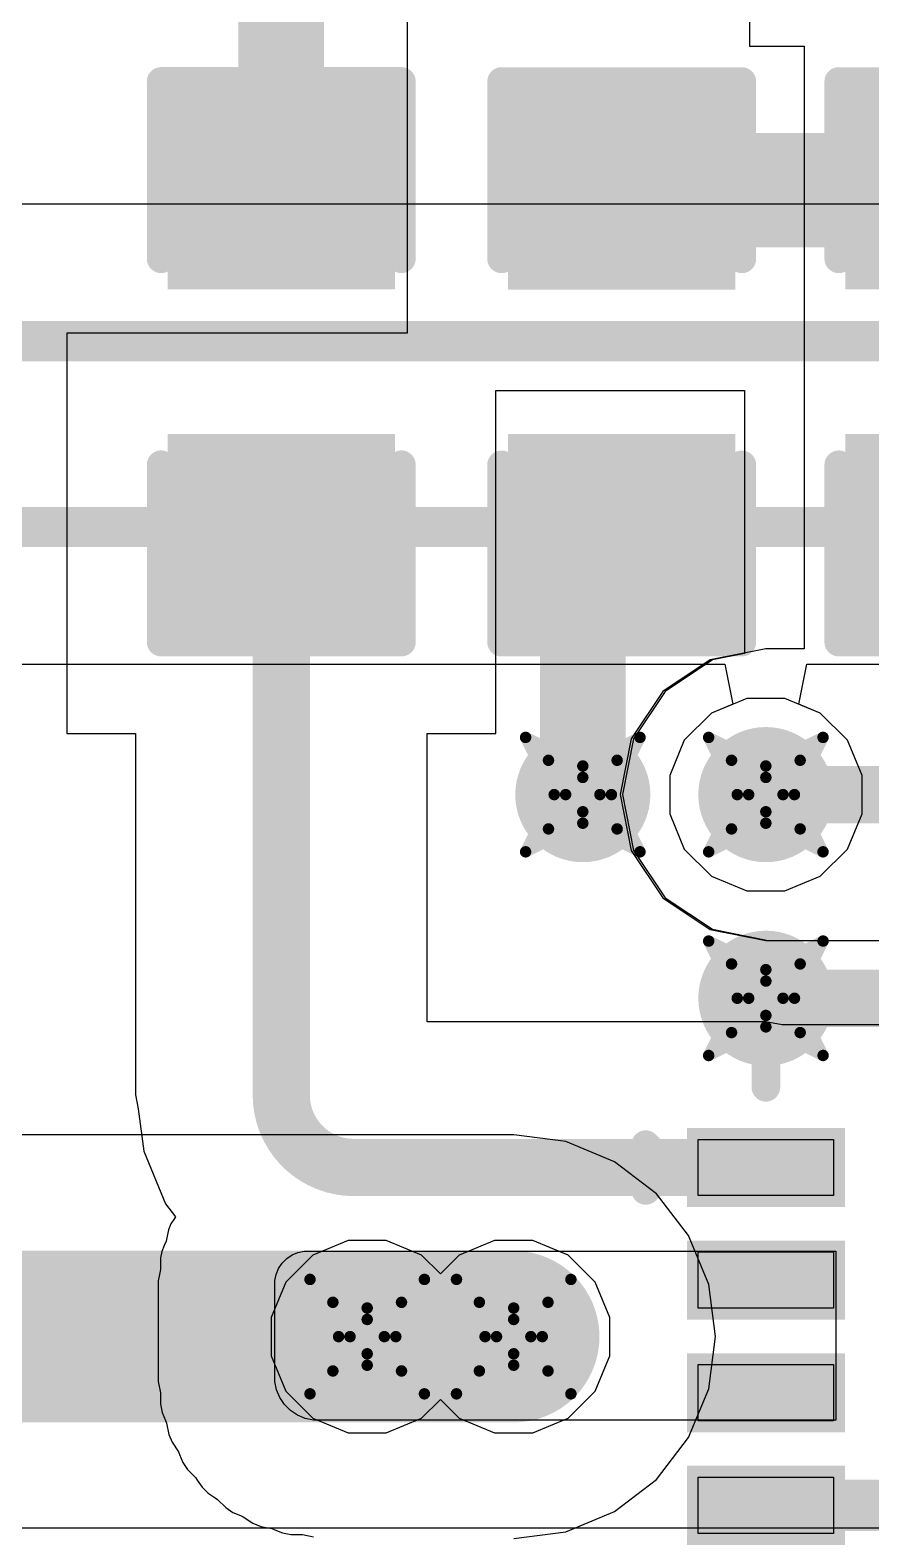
# Model space of a CAD drawing. Header units: inches. Extents: x -2 to 5376, y -4 to 5426.
# Drawn here: x 77.88 to 81.62, y 83.11 to 89.8 of the extents above; entities that cross this region are included whole.
import ezdxf

# ---------------------------------------------------------------- set-up
doc = ezdxf.new("R2010")
doc.units = ezdxf.units.IN
for name, color, linetype in [('Bottom Layer', 5, 'Continuous'), ('Drill Drawing', 1, 'Continuous'), ('Layer 1', 16, 'Continuous'), ('Layer 2', 76, 'Continuous'), ('Top Layer', 1, 'Continuous'), ('Top Overlay', 2, 'Continuous'), ('Top Paste', 8, 'Continuous'), ('Top Solder', 216, 'Continuous'), ('Via Holes', 16, 'Continuous')]:
    doc.layers.add(name, color=color, linetype=linetype)

# ---------------------------------------------------------------- blocks, each defined once
blk = doc.blocks.new('VQFN_16_3_3__26')
at = {"layer": 'Top Layer'}
for points in [[(-0.8729, 1.8), (-0.6229, 1.8), (-0.6229, 1.2), (-0.8729, 1.2)], [(-0.373, 1.8), (-0.123, 1.8), (-0.123, 1.2), (-0.373, 1.2)], [(0.1271, 1.8), (0.3771, 1.8), (0.3771, 1.2), (0.1271, 1.2)], [(0.627, 1.8), (0.877, 1.8), (0.877, 1.2), (0.627, 1.2)], [(-1.8, 0.6234), (-1.8, 0.8734), (-1.2, 0.8734), (-1.2, 0.6234)], [(1.8, 0.8734), (1.8, 0.6234), (1.2, 0.6234), (1.2, 0.8734)], [(-0.7501, 0.7499), (0.7499, 0.7499), (0.7499, -0.7501), (-0.7501, -0.7501)], [(-1.8, 0.1235), (-1.8, 0.3735), (-1.2, 0.3735), (-1.2, 0.1235)], [(1.8, 0.3751), (1.8, 0.1251), (1.2, 0.1251), (1.2, 0.3751)], [(-1.8, -0.3766), (-1.8, -0.1266), (-1.2, -0.1266), (-1.2, -0.3766)], [(1.8, -0.1251), (1.8, -0.3751), (1.2, -0.3751), (1.2, -0.1251)], [(-1.8, -0.8765), (-1.8, -0.6265), (-1.2, -0.6265), (-1.2, -0.8765)], [(1.8, -0.6249), (1.8, -0.8749), (1.2, -0.8749), (1.2, -0.6249)], [(-0.6229, -1.8), (-0.8729, -1.8), (-0.8729, -1.2), (-0.6229, -1.2)], [(-0.123, -1.8), (-0.373, -1.8), (-0.373, -1.2), (-0.123, -1.2)], [(0.3771, -1.8), (0.1271, -1.8), (0.1271, -1.2), (0.3771, -1.2)], [(0.877, -1.8), (0.627, -1.8), (0.627, -1.2), (0.877, -1.2)]]:
    blk.add_hatch(color=1, dxfattribs=at).paths.add_polyline_path(points)
at = {"layer": 'Top Solder'}
for points in [[(-0.9237, 1.8508), (-0.5721, 1.8508), (-0.5721, 1.1492), (-0.9237, 1.1492)], [(-0.4238, 1.8508), (-0.0722, 1.8508), (-0.0722, 1.1492), (-0.4238, 1.1492)], [(0.0763, 1.8508), (0.4279, 1.8508), (0.4279, 1.1492), (0.0763, 1.1492)], [(0.5762, 1.8508), (0.9278, 1.8508), (0.9278, 1.1492), (0.5762, 1.1492)], [(-1.8508, 0.5726), (-1.8508, 0.9242), (-1.1492, 0.9242), (-1.1492, 0.5726)], [(1.8508, 0.9242), (1.8508, 0.5726), (1.1492, 0.5726), (1.1492, 0.9242)], [(-0.8009, 0.8007), (0.8007, 0.8007), (0.8007, -0.8009), (-0.8009, -0.8009)], [(-1.8508, 0.0727), (-1.8508, 0.4243), (-1.1492, 0.4243), (-1.1492, 0.0727)], [(1.8508, 0.4259), (1.8508, 0.0743), (1.1492, 0.0743), (1.1492, 0.4259)], [(-1.8508, -0.4274), (-1.8508, -0.0758), (-1.1492, -0.0758), (-1.1492, -0.4274)], [(1.8508, -0.0743), (1.8508, -0.4259), (1.1492, -0.4259), (1.1492, -0.0743)], [(-1.8508, -0.9273), (-1.8508, -0.5757), (-1.1492, -0.5757), (-1.1492, -0.9273)], [(1.8508, -0.5741), (1.8508, -0.9257), (1.1492, -0.9257), (1.1492, -0.5741)], [(-0.5721, -1.8508), (-0.9237, -1.8508), (-0.9237, -1.1492), (-0.5721, -1.1492)], [(-0.0722, -1.8508), (-0.4238, -1.8508), (-0.4238, -1.1492), (-0.0722, -1.1492)], [(0.4279, -1.8508), (0.0763, -1.8508), (0.0763, -1.1492), (0.4279, -1.1492)], [(0.9278, -1.8508), (0.5762, -1.8508), (0.5762, -1.1492), (0.9278, -1.1492)]]:
    blk.add_hatch(color=216, dxfattribs=at).paths.add_polyline_path(points)
at = {"layer": 'Top Overlay', "const_width": 0.127}
for points in [[(-1.4999, 1.4999), (-1.1041, 1.4999)], [(-1.4999, 1.1046), (-1.4999, 1.4999)], [(1.1082, 1.4999), (1.5001, 1.4999)], [(1.5001, 1.1046), (1.5001, 1.4999)], [(-2.0334, 0.6468), (-2.0334, 0.85)], [(-2.0334, 0.85), (-1.9318, 0.7484)], [(-2.0334, 0.6468), (-1.9318, 0.7484)], [(-1.4999, -1.5001), (-1.4999, -1.1076)], [(1.5001, -1.5001), (1.5001, -1.1061)], [(-1.4999, -1.5001), (-1.1041, -1.5001)], [(1.1082, -1.5001), (1.5001, -1.5001)]]:
    blk.add_lwpolyline(points, dxfattribs=at)
at = {"layer": 'Top Overlay', "const_width": 0.0635}
for points in [[(-1.5316, 1.4999, 1), (-1.4681, 1.4999, 1)], [(-1.5316, 1.4999, 1), (-1.4681, 1.4999, 1)], [(-1.1358, 1.4999, 1), (-1.0723, 1.4999, 1)], [(1.0765, 1.4999, 1), (1.14, 1.4999, 1)], [(1.4684, 1.4999, 1), (1.5319, 1.4999, 1)], [(1.4684, 1.4999, 1), (1.5319, 1.4999, 1)], [(-1.5316, 1.1046, 1), (-1.4681, 1.1046, 1)], [(1.4684, 1.1046, 1), (1.5319, 1.1046, 1)], [(-2.0651, 0.85, 1), (-2.0016, 0.85, 1)], [(-2.0651, 0.85, 1), (-2.0016, 0.85, 1)], [(-1.9635, 0.7484, 1), (-1.9, 0.7484, 1)], [(-1.9635, 0.7484, 1), (-1.9, 0.7484, 1)], [(-2.0651, 0.6468, 1), (-2.0016, 0.6468, 1)], [(-2.0651, 0.6468, 1), (-2.0016, 0.6468, 1)], [(-1.5316, -1.1076, 1), (-1.4681, -1.1076, 1)], [(1.4684, -1.1061, 1), (1.5319, -1.1061, 1)], [(-1.5316, -1.5001, 1), (-1.4681, -1.5001, 1)], [(-1.5316, -1.5001, 1), (-1.4681, -1.5001, 1)], [(-1.1358, -1.5001, 1), (-1.0723, -1.5001, 1)], [(1.0765, -1.5001, 1), (1.14, -1.5001, 1)], [(1.4684, -1.5001, 1), (1.5319, -1.5001, 1)], [(1.4684, -1.5001, 1), (1.5319, -1.5001, 1)]]:
    blk.add_lwpolyline(points, format="xyb", close=True, dxfattribs=at)
at = {"layer": 'Top Paste'}
for p, q in [((-0.8729, 1.8), (-0.8729, 1.8)), ((-0.8729, 1.8), (-0.6229, 1.8)), ((-0.8729, 1.2), (-0.8729, 1.8)), ((-0.6229, 1.8), (-0.6229, 1.2)), ((-0.3729, 1.8), (-0.3729, 1.8)), ((-0.3729, 1.8), (-0.1229, 1.8)), ((-0.3729, 1.2), (-0.3729, 1.8)), ((-0.1229, 1.8), (-0.1229, 1.2)), ((0.1271, 1.8), (0.1271, 1.8)), ((0.1271, 1.8), (0.3771, 1.8)), ((0.1271, 1.2), (0.1271, 1.8)), ((0.3771, 1.8), (0.3771, 1.2)), ((0.6271, 1.8), (0.6271, 1.8)), ((0.6271, 1.8), (0.8771, 1.8)), ((0.6271, 1.2), (0.6271, 1.8)), ((0.8771, 1.8), (0.8771, 1.2)), ((-0.6229, 1.2), (-0.8729, 1.2)), ((-0.1229, 1.2), (-0.3729, 1.2)), ((0.3771, 1.2), (0.1271, 1.2)), ((0.8771, 1.2), (0.6271, 1.2)), ((-1.7999, 0.6235), (-1.7999, 0.8735)), ((-1.7999, 0.8735), (-1.1999, 0.8735)), ((-1.1999, 0.8735), (-1.1999, 0.6235)), ((1.2, 0.6235), (1.2, 0.8735)), ((1.2, 0.8735), (1.8, 0.8735)), ((1.8, 0.8735), (1.8, 0.8735)), ((1.8, 0.8735), (1.8, 0.6235)), ((-1.7999, 0.6235), (-1.7999, 0.6235)), ((-1.1999, 0.6235), (-1.7999, 0.6235)), ((1.8, 0.6235), (1.2, 0.6235)), ((-0.6, 0.6), (-0.6, 0.6)), ((-0.6, 0.6), (0.6, 0.6)), ((-0.6, -0.6), (-0.6, 0.6)), ((0.6, 0.6), (0.6, -0.6)), ((-1.8, 0.1235), (-1.8, 0.3735)), ((-1.8, 0.3735), (-1.2, 0.3735)), ((-1.2, 0.3735), (-1.2, 0.1235)), ((1.2, 0.125), (1.2, 0.375)), ((1.2, 0.375), (1.8, 0.375)), ((1.8, 0.375), (1.8, 0.375)), ((1.8, 0.375), (1.8, 0.125)), ((-1.8, 0.1235), (-1.8, 0.1235)), ((-1.2, 0.1235), (-1.8, 0.1235)), ((1.8, 0.125), (1.2, 0.125)), ((-1.7999, -0.3765), (-1.7999, -0.1265)), ((-1.7999, -0.1265), (-1.1999, -0.1265)), ((-1.1999, -0.1265), (-1.1999, -0.3765)), ((1.2, -0.375), (1.2, -0.125)), ((1.2, -0.125), (1.8, -0.125)), ((1.8, -0.125), (1.8, -0.125)), ((1.8, -0.125), (1.8, -0.375)), ((-1.7999, -0.3765), (-1.7999, -0.3765)), ((-1.1999, -0.3765), (-1.7999, -0.3765)), ((1.8, -0.375), (1.2, -0.375)), ((0.6, -0.6), (-0.6, -0.6)), ((-1.7999, -0.8765), (-1.7999, -0.6265)), ((-1.7999, -0.6265), (-1.1999, -0.6265)), ((-1.1999, -0.6265), (-1.1999, -0.8765)), ((1.2, -0.875), (1.2, -0.625)), ((1.2, -0.625), (1.8, -0.625)), ((1.8, -0.625), (1.8, -0.625)), ((1.8, -0.625), (1.8, -0.875)), ((-1.7999, -0.8765), (-1.7999, -0.8765)), ((-1.1999, -0.8765), (-1.7999, -0.8765)), ((1.8, -0.875), (1.2, -0.875)), ((-0.8729, -1.8), (-0.8729, -1.2)), ((-0.8729, -1.2), (-0.6229, -1.2)), ((-0.6229, -1.2), (-0.6229, -1.8)), ((-0.3729, -1.8), (-0.3729, -1.2)), ((-0.3729, -1.2), (-0.1229, -1.2)), ((-0.1229, -1.2), (-0.1229, -1.8)), ((0.1271, -1.8), (0.1271, -1.2)), ((0.1271, -1.2), (0.3771, -1.2)), ((0.3771, -1.2), (0.3771, -1.8)), ((0.6271, -1.8), (0.6271, -1.2)), ((0.6271, -1.2), (0.8771, -1.2)), ((0.8771, -1.2), (0.8771, -1.8)), ((-0.6229, -1.8), (-0.8729, -1.8)), ((-0.6229, -1.8), (-0.6229, -1.8)), ((-0.1229, -1.8), (-0.3729, -1.8)), ((-0.1229, -1.8), (-0.1229, -1.8)), ((0.3771, -1.8), (0.1271, -1.8)), ((0.3771, -1.8), (0.3771, -1.8)), ((0.8771, -1.8), (0.6271, -1.8)), ((0.8771, -1.8), (0.8771, -1.8))]:
    blk.add_line(p, q, dxfattribs=at)
blk = doc.blocks.new('C___0603_117')
at = {"layer": 'Top Layer'}
for points in [[(-0.381, 0.4445), (-0.381, -0.4445), (-1.143, -0.4445), (-1.143, 0.4445)], [(1.143, 0.4445), (1.143, -0.4445), (0.381, -0.4445), (0.381, 0.4445)]]:
    blk.add_hatch(color=1, dxfattribs=at).paths.add_polyline_path(points)
at = {"layer": 'Top Paste'}
for points in [[(-0.381, 0.4445), (-0.381, -0.4445), (-1.143, -0.4445), (-1.143, 0.4445)], [(1.143, 0.4445), (1.143, -0.4445), (0.381, -0.4445), (0.381, 0.4445)]]:
    blk.add_hatch(color=8, dxfattribs=at).paths.add_polyline_path(points)
at = {"layer": 'Top Solder'}
for points in [[(-0.321, 0.5045), (-0.321, -0.5045), (-1.203, -0.5045), (-1.203, 0.5045)], [(1.203, 0.5045), (1.203, -0.5045), (0.321, -0.5045), (0.321, 0.5045)]]:
    blk.add_hatch(color=216, dxfattribs=at).paths.add_polyline_path(points)
at = {"layer": 'Top Overlay', "const_width": 0.127}
for points in [[(-0.4572, 0.5334), (-1.2446, 0.5334)], [(-1.2446, -0.5334), (-1.2446, 0.5334)], [(1.2446, 0.5334), (0.4572, 0.5334)], [(1.2446, -0.5334), (1.2446, 0.5334)], [(-0.4572, -0.5334), (-1.2446, -0.5334)], [(1.2446, -0.5334), (0.4572, -0.5334)]]:
    blk.add_lwpolyline(points, dxfattribs=at)
at = {"layer": 'Top Overlay', "const_width": 0.0635}
for points in [[(-1.2764, 0.5334, 1), (-1.2128, 0.5334, 1)], [(-1.2764, 0.5334, 1), (-1.2128, 0.5334, 1)], [(-0.4889, 0.5334, 1), (-0.4254, 0.5334, 1)], [(0.4254, 0.5334, 1), (0.4889, 0.5334, 1)], [(1.2128, 0.5334, 1), (1.2764, 0.5334, 1)], [(1.2128, 0.5334, 1), (1.2764, 0.5334, 1)], [(-1.2764, -0.5334, 1), (-1.2128, -0.5334, 1)], [(-1.2764, -0.5334, 1), (-1.2128, -0.5334, 1)], [(-0.4889, -0.5334, 1), (-0.4254, -0.5334, 1)], [(0.4254, -0.5334, 1), (0.4889, -0.5334, 1)], [(1.2128, -0.5334, 1), (1.2764, -0.5334, 1)], [(1.2128, -0.5334, 1), (1.2764, -0.5334, 1)]]:
    blk.add_lwpolyline(points, format="xyb", close=True, dxfattribs=at)
blk = doc.blocks.new('C___0603_118')
at = {"layer": 'Top Layer'}
for points in [[(-0.381, 0.4445), (-0.381, -0.4445), (-1.143, -0.4445), (-1.143, 0.4445)], [(1.143, 0.4445), (1.143, -0.4445), (0.381, -0.4445), (0.381, 0.4445)]]:
    blk.add_hatch(color=1, dxfattribs=at).paths.add_polyline_path(points)
at = {"layer": 'Top Paste'}
for points in [[(-0.381, 0.4445), (-0.381, -0.4445), (-1.143, -0.4445), (-1.143, 0.4445)], [(1.143, 0.4445), (1.143, -0.4445), (0.381, -0.4445), (0.381, 0.4445)]]:
    blk.add_hatch(color=8, dxfattribs=at).paths.add_polyline_path(points)
at = {"layer": 'Top Solder'}
for points in [[(-0.321, 0.5045), (-0.321, -0.5045), (-1.203, -0.5045), (-1.203, 0.5045)], [(1.203, 0.5045), (1.203, -0.5045), (0.321, -0.5045), (0.321, 0.5045)]]:
    blk.add_hatch(color=216, dxfattribs=at).paths.add_polyline_path(points)
at = {"layer": 'Top Overlay', "const_width": 0.127}
for points in [[(-1.2446, -0.5334), (-1.2446, 0.5334)], [(-0.4572, 0.5334), (-1.2446, 0.5334)], [(1.2446, 0.5334), (0.4572, 0.5334)], [(1.2446, -0.5334), (1.2446, 0.5334)], [(-0.4572, -0.5334), (-1.2446, -0.5334)], [(1.2446, -0.5334), (0.4572, -0.5334)]]:
    blk.add_lwpolyline(points, dxfattribs=at)
at = {"layer": 'Top Overlay', "const_width": 0.0635}
for points in [[(-1.2764, 0.5334, 1), (-1.2128, 0.5334, 1)], [(-1.2764, 0.5334, 1), (-1.2128, 0.5334, 1)], [(-0.4889, 0.5334, 1), (-0.4254, 0.5334, 1)], [(0.4254, 0.5334, 1), (0.4889, 0.5334, 1)], [(1.2128, 0.5334, 1), (1.2764, 0.5334, 1)], [(1.2128, 0.5334, 1), (1.2764, 0.5334, 1)], [(-1.2764, -0.5334, 1), (-1.2128, -0.5334, 1)], [(-1.2764, -0.5334, 1), (-1.2128, -0.5334, 1)], [(-0.4889, -0.5334, 1), (-0.4254, -0.5334, 1)], [(0.4254, -0.5334, 1), (0.4889, -0.5334, 1)], [(1.2128, -0.5334, 1), (1.2764, -0.5334, 1)], [(1.2128, -0.5334, 1), (1.2764, -0.5334, 1)]]:
    blk.add_lwpolyline(points, format="xyb", close=True, dxfattribs=at)
blk = doc.blocks.new('C___0603_120')
at = {"layer": 'Top Layer'}
for points in [[(-0.381, 0.4445), (-0.381, -0.4445), (-1.143, -0.4445), (-1.143, 0.4445)], [(1.143, 0.4445), (1.143, -0.4445), (0.381, -0.4445), (0.381, 0.4445)]]:
    blk.add_hatch(color=1, dxfattribs=at).paths.add_polyline_path(points)
at = {"layer": 'Top Paste'}
for points in [[(-0.381, 0.4445), (-0.381, -0.4445), (-1.143, -0.4445), (-1.143, 0.4445)], [(1.143, 0.4445), (1.143, -0.4445), (0.381, -0.4445), (0.381, 0.4445)]]:
    blk.add_hatch(color=8, dxfattribs=at).paths.add_polyline_path(points)
at = {"layer": 'Top Solder'}
for points in [[(-0.321, 0.5045), (-0.321, -0.5045), (-1.203, -0.5045), (-1.203, 0.5045)], [(1.203, 0.5045), (1.203, -0.5045), (0.321, -0.5045), (0.321, 0.5045)]]:
    blk.add_hatch(color=216, dxfattribs=at).paths.add_polyline_path(points)
at = {"layer": 'Top Overlay', "const_width": 0.127}
for points in [[(-1.2446, 0.5334), (-1.2446, -0.5334)], [(-1.2446, 0.5334), (-0.4572, 0.5334)], [(0.4572, 0.5334), (1.2446, 0.5334)], [(1.2446, 0.5334), (1.2446, -0.5334)], [(-1.2446, -0.5334), (-0.4572, -0.5334)], [(1.2446, -0.5334), (0.4572, -0.5334)]]:
    blk.add_lwpolyline(points, dxfattribs=at)
at = {"layer": 'Top Overlay', "const_width": 0.0635}
for points in [[(-1.2764, 0.5334, 1), (-1.2128, 0.5334, 1)], [(-1.2764, 0.5334, 1), (-1.2128, 0.5334, 1)], [(-0.4889, 0.5334, 1), (-0.4254, 0.5334, 1)], [(0.4255, 0.5334, 1), (0.489, 0.5334, 1)], [(1.2129, 0.5334, 1), (1.2764, 0.5334, 1)], [(1.2129, 0.5334, 1), (1.2764, 0.5334, 1)], [(-1.2764, -0.5334, 1), (-1.2128, -0.5334, 1)], [(-1.2764, -0.5334, 1), (-1.2128, -0.5334, 1)], [(-0.4889, -0.5334, 1), (-0.4254, -0.5334, 1)], [(0.4254, -0.5334, 1), (0.4889, -0.5334, 1)], [(1.2129, -0.5334, 1), (1.2764, -0.5334, 1)], [(1.2129, -0.5334, 1), (1.2764, -0.5334, 1)]]:
    blk.add_lwpolyline(points, format="xyb", close=True, dxfattribs=at)

msp = doc.modelspace()

# ---------------------------------------------------------------- hatches: boundary and pattern name
at = {"layer": 'Bottom Layer'}
h = msp.add_hatch(color=5, dxfattribs=at)
edge = h.paths.add_edge_path()
edge.add_arc((80.3371, 86.4042), 0.3, 0, 360)
h = msp.add_hatch(color=5, dxfattribs=at)
edge = h.paths.add_edge_path()
edge.add_arc((81.1499, 86.4042), 0.3, 0, 360)
h = msp.add_hatch(color=5, dxfattribs=at)
edge = h.paths.add_edge_path()
edge.add_arc((81.15, 85.5), 0.3, 0, 360)
h = msp.add_hatch(color=5, dxfattribs=at)
edge = h.paths.add_edge_path()
edge.add_arc((79.3797, 83.9977), 0.3, 0, 360)
h = msp.add_hatch(color=5, dxfattribs=at)
edge = h.paths.add_edge_path()
edge.add_arc((80.0302, 83.9977), 0.3, 0, 360)
at = {"layer": 'Layer 1'}
h = msp.add_hatch(color=16, dxfattribs=at)
edge = h.paths.add_edge_path()
edge.add_arc((80.3371, 86.4042), 0.3, 0, 360)
h = msp.add_hatch(color=16, dxfattribs=at)
edge = h.paths.add_edge_path()
edge.add_arc((81.1499, 86.4042), 0.3, 0, 360)
h = msp.add_hatch(color=16, dxfattribs=at)
edge = h.paths.add_edge_path()
edge.add_arc((81.15, 85.5), 0.3, 0, 360)
h = msp.add_hatch(color=16, dxfattribs=at)
edge = h.paths.add_edge_path()
edge.add_arc((79.3797, 83.9977), 0.3, 0, 360)
h = msp.add_hatch(color=16, dxfattribs=at)
edge = h.paths.add_edge_path()
edge.add_arc((80.0302, 83.9977), 0.3, 0, 360)
at = {"layer": 'Layer 2'}
h = msp.add_hatch(color=76, dxfattribs=at)
edge = h.paths.add_edge_path()
edge.add_arc((80.3371, 86.4042), 0.3, 0, 360)
h = msp.add_hatch(color=76, dxfattribs=at)
edge = h.paths.add_edge_path()
edge.add_arc((81.1499, 86.4042), 0.3, 0, 360)
h = msp.add_hatch(color=76, dxfattribs=at)
edge = h.paths.add_edge_path()
edge.add_arc((81.15, 85.5), 0.3, 0, 360)
h = msp.add_hatch(color=76, dxfattribs=at)
edge = h.paths.add_edge_path()
edge.add_arc((79.3797, 83.9977), 0.3, 0, 360)
h = msp.add_hatch(color=76, dxfattribs=at)
edge = h.paths.add_edge_path()
edge.add_arc((80.0302, 83.9977), 0.3, 0, 360)
at = {"layer": 'Top Layer'}
h = msp.add_hatch(color=1, dxfattribs=at)
edge = h.paths.add_edge_path()
edge.add_arc((80.3371, 86.4042), 0.3, 0, 360)
h = msp.add_hatch(color=1, dxfattribs=at)
edge = h.paths.add_edge_path()
edge.add_arc((81.1499, 86.4042), 0.3, 0, 360)
h = msp.add_hatch(color=1, dxfattribs=at)
edge = h.paths.add_edge_path()
edge.add_arc((81.15, 85.5), 0.3, 0, 360)
h = msp.add_hatch(color=1, dxfattribs=at)
edge = h.paths.add_edge_path()
edge.add_arc((79.3797, 83.9977), 0.3, 0, 360)
h = msp.add_hatch(color=1, dxfattribs=at)
edge = h.paths.add_edge_path()
edge.add_arc((80.0302, 83.9977), 0.3, 0, 360)
at = {"layer": 'Via Holes'}
h = msp.add_hatch(color=7, dxfattribs=at)
edge = h.paths.add_edge_path()
edge.add_arc((80.3371, 86.4042), 0.15, 0, 360)
h = msp.add_hatch(color=7, dxfattribs=at)
edge = h.paths.add_edge_path()
edge.add_arc((81.1499, 86.4042), 0.15, 0, 360)
h = msp.add_hatch(color=7, dxfattribs=at)
edge = h.paths.add_edge_path()
edge.add_arc((81.15, 85.5), 0.15, 0, 360)
h = msp.add_hatch(color=7, dxfattribs=at)
edge = h.paths.add_edge_path()
edge.add_arc((79.3797, 83.9977), 0.15, 0, 360)
h = msp.add_hatch(color=7, dxfattribs=at)
edge = h.paths.add_edge_path()
edge.add_arc((80.0302, 83.9977), 0.15, 0, 360)

# ---------------------------------------------------------------- linework, layer by layer
at = {"layer": 'Bottom Layer'}
for p, q in [((81.0771, 90.7994), (81.0771, 89.7267)), ((81.0771, 89.7267), (81.3199, 89.7267)), ((81.3199, 89.7267), (81.3199, 87.0516)), ((81.1499, 87.0516), (80.9021, 87.0023)), ((81.3199, 87.0516), (81.1499, 87.0516)), ((80.9021, 87.0023), (80.6921, 86.862)), ((80.6921, 86.862), (80.5517, 86.6519)), ((80.5517, 86.6519), (80.5024, 86.4042)), ((80.5024, 86.4042), (80.5517, 86.1564)), ((80.5517, 86.1564), (80.6921, 85.9463)), ((80.6921, 85.9463), (80.9021, 85.806)), ((80.9021, 85.806), (81.1499, 85.7567)), ((81.1499, 85.7567), (81.6556, 85.7567)), ((79.2947, 84.4247), (79.1378, 84.3597)), ((79.4646, 84.4247), (79.2947, 84.4247)), ((79.6215, 84.3597), (79.4646, 84.4247)), ((79.9453, 84.4247), (79.7883, 84.3597)), ((80.1151, 84.4247), (79.9453, 84.4247)), ((80.2721, 84.3597), (80.1151, 84.4247)), ((79.1378, 84.3597), (79.0177, 84.2396)), ((79.7049, 84.2763), (79.6215, 84.3597)), ((79.7883, 84.3597), (79.7049, 84.2763)), ((80.3922, 84.2396), (80.2721, 84.3597)), ((79.0177, 84.2396), (78.9527, 84.0827)), ((80.4572, 84.0827), (80.3922, 84.2396)), ((78.9527, 84.0827), (78.9527, 83.9128)), ((80.4572, 83.9128), (80.4572, 84.0827)), ((78.9527, 83.9128), (79.0177, 83.7558)), ((80.3922, 83.7558), (80.4572, 83.9128)), ((79.0177, 83.7558), (79.1378, 83.6357)), ((80.2721, 83.6357), (80.3922, 83.7558)), ((79.6215, 83.6357), (79.7049, 83.7191)), ((79.7049, 83.7191), (79.7883, 83.6357)), ((79.1378, 83.6357), (79.2947, 83.5707)), ((79.4646, 83.5707), (79.6215, 83.6357)), ((79.7883, 83.6357), (79.9453, 83.5707)), ((80.1151, 83.5707), (80.2721, 83.6357)), ((79.2947, 83.5707), (79.4646, 83.5707)), ((79.9453, 83.5707), (80.1151, 83.5707)), ((84.15, 83.1475), (73.6144, 83.1475))]:
    msp.add_line(p, q, dxfattribs=at)
at = {"layer": 'Bottom Layer', "const_width": 0.254}
msp.add_lwpolyline([(81.9674, 86.7159, -0.414214), (81.6556, 86.4042)], format="xyb", dxfattribs=at)
msp.add_lwpolyline([(81.1499, 86.4042), (81.6556, 86.4042)], dxfattribs=at)
at = {"layer": 'Bottom Layer', "const_width": 0.127}
for points in [[(81.0864, 86.4042, 1), (81.2134, 86.4042, 1)], [(81.5921, 86.4042, 1), (81.7191, 86.4042, 1)], [(81.5921, 86.4042, 1), (81.7191, 86.4042, 1)]]:
    msp.add_lwpolyline(points, format="xyb", close=True, dxfattribs=at)
at = {"layer": 'Drill Drawing', "const_width": 0.0508}
for points in [[(80.0831, 86.6582), (80.3371, 86.5312)], [(80.0831, 86.6582), (80.2101, 86.4042)], [(80.3371, 86.5312), (80.5911, 86.6582)], [(80.4641, 86.4042), (80.5911, 86.6582)], [(80.8959, 86.6582), (81.1499, 86.5312)], [(80.8959, 86.6582), (81.0229, 86.4042)], [(81.1499, 86.5312), (81.4039, 86.6582)], [(81.2769, 86.4042), (81.4039, 86.6582)], [(80.1847, 86.5566), (80.3371, 86.4804)], [(80.1847, 86.5566), (80.2609, 86.4042)], [(80.3371, 86.4804), (80.4895, 86.5566)], [(80.4133, 86.4042), (80.4895, 86.5566)], [(80.9975, 86.5566), (81.1499, 86.4804)], [(80.9975, 86.5566), (81.0737, 86.4042)], [(81.1499, 86.4804), (81.3023, 86.5566)], [(81.2261, 86.4042), (81.3023, 86.5566)], [(80.0831, 86.1502), (80.2101, 86.4042)], [(80.1847, 86.2518), (80.2609, 86.4042)], [(80.4133, 86.4042), (80.4895, 86.2518)], [(80.4641, 86.4042), (80.5911, 86.1502)], [(80.8959, 86.1502), (81.0229, 86.4042)], [(80.9975, 86.2518), (81.0737, 86.4042)], [(81.2261, 86.4042), (81.3023, 86.2518)], [(81.2769, 86.4042), (81.4039, 86.1502)], [(80.0831, 86.1502), (80.3371, 86.2772)], [(80.1847, 86.2518), (80.3371, 86.328)], [(80.3371, 86.328), (80.4895, 86.2518)], [(80.3371, 86.2772), (80.5911, 86.1502)], [(80.8959, 86.1502), (81.1499, 86.2772)], [(80.9975, 86.2518), (81.1499, 86.328)], [(81.1499, 86.328), (81.3023, 86.2518)], [(81.1499, 86.2772), (81.4039, 86.1502)], [(80.896, 85.754), (81.15, 85.627)], [(80.896, 85.754), (81.023, 85.5)], [(81.15, 85.627), (81.404, 85.754)], [(81.277, 85.5), (81.404, 85.754)], [(80.9976, 85.6524), (81.15, 85.5762)], [(80.9976, 85.6524), (81.0738, 85.5)], [(81.15, 85.5762), (81.3024, 85.6524)], [(81.2262, 85.5), (81.3024, 85.6524)], [(80.896, 85.246), (81.023, 85.5)], [(80.9976, 85.3476), (81.0738, 85.5)], [(81.2262, 85.5), (81.3024, 85.3476)], [(81.277, 85.5), (81.404, 85.246)], [(80.9976, 85.3476), (81.15, 85.4238)], [(81.15, 85.4238), (81.3024, 85.3476)], [(80.896, 85.246), (81.15, 85.373)], [(81.15, 85.373), (81.404, 85.246)], [(79.1257, 84.2517), (79.3797, 84.1247)], [(79.1257, 84.2517), (79.2527, 83.9977)], [(79.3797, 84.1247), (79.6337, 84.2517)], [(79.5067, 83.9977), (79.6337, 84.2517)], [(79.7762, 84.2517), (80.0302, 84.1247)], [(79.7762, 84.2517), (79.9032, 83.9977)], [(80.0302, 84.1247), (80.2842, 84.2517)], [(80.1572, 83.9977), (80.2842, 84.2517)], [(79.2273, 84.1501), (79.3797, 84.0739)], [(79.2273, 84.1501), (79.3035, 83.9977)], [(79.3797, 84.0739), (79.5321, 84.1501)], [(79.4559, 83.9977), (79.5321, 84.1501)], [(79.8778, 84.1501), (80.0302, 84.0739)], [(79.8778, 84.1501), (79.954, 83.9977)], [(80.0302, 84.0739), (80.1826, 84.1501)], [(80.1064, 83.9977), (80.1826, 84.1501)], [(79.1257, 83.7437), (79.2527, 83.9977)], [(79.2273, 83.8453), (79.3035, 83.9977)], [(79.4559, 83.9977), (79.5321, 83.8453)], [(79.5067, 83.9977), (79.6337, 83.7437)], [(79.7762, 83.7437), (79.9032, 83.9977)], [(79.8778, 83.8453), (79.954, 83.9977)], [(80.1064, 83.9977), (80.1826, 83.8453)], [(80.1572, 83.9977), (80.2842, 83.7437)], [(79.1257, 83.7437), (79.3797, 83.8707)], [(79.2273, 83.8453), (79.3797, 83.9215)], [(79.3797, 83.9215), (79.5321, 83.8453)], [(79.3797, 83.8707), (79.6337, 83.7437)], [(79.7762, 83.7437), (80.0302, 83.8707)], [(79.8778, 83.8453), (80.0302, 83.9215)], [(80.0302, 83.9215), (80.1826, 83.8453)], [(80.0302, 83.8707), (80.2842, 83.7437)]]:
    msp.add_lwpolyline(points, dxfattribs=at)
at = {"layer": 'Drill Drawing', "const_width": 0.0254}
for points in [[(80.0704, 86.6582, 1), (80.0958, 86.6582, 1)], [(80.0704, 86.6582, 1), (80.0958, 86.6582, 1)], [(80.5784, 86.6582, 1), (80.6038, 86.6582, 1)], [(80.5784, 86.6582, 1), (80.6038, 86.6582, 1)], [(80.8832, 86.6582, 1), (80.9086, 86.6582, 1)], [(80.8832, 86.6582, 1), (80.9086, 86.6582, 1)], [(81.3912, 86.6582, 1), (81.4166, 86.6582, 1)], [(81.3912, 86.6582, 1), (81.4166, 86.6582, 1)], [(80.172, 86.5566, 1), (80.1974, 86.5566, 1)], [(80.172, 86.5566, 1), (80.1974, 86.5566, 1)], [(80.4768, 86.5566, 1), (80.5022, 86.5566, 1)], [(80.4768, 86.5566, 1), (80.5022, 86.5566, 1)], [(80.9848, 86.5566, 1), (81.0102, 86.5566, 1)], [(80.9848, 86.5566, 1), (81.0102, 86.5566, 1)], [(81.2896, 86.5566, 1), (81.315, 86.5566, 1)], [(81.2896, 86.5566, 1), (81.315, 86.5566, 1)], [(80.3244, 86.5312, 1), (80.3498, 86.5312, 1)], [(80.3244, 86.5312, 1), (80.3498, 86.5312, 1)], [(80.3244, 86.4804, 1), (80.3498, 86.4804, 1)], [(80.3244, 86.4804, 1), (80.3498, 86.4804, 1)], [(81.1372, 86.5312, 1), (81.1626, 86.5312, 1)], [(81.1372, 86.5312, 1), (81.1626, 86.5312, 1)], [(81.1372, 86.4804, 1), (81.1626, 86.4804, 1)], [(81.1372, 86.4804, 1), (81.1626, 86.4804, 1)], [(80.1974, 86.4042, 1), (80.2228, 86.4042, 1)], [(80.1974, 86.4042, 1), (80.2228, 86.4042, 1)], [(80.2482, 86.4042, 1), (80.2736, 86.4042, 1)], [(80.2482, 86.4042, 1), (80.2736, 86.4042, 1)], [(80.4006, 86.4042, 1), (80.426, 86.4042, 1)], [(80.4006, 86.4042, 1), (80.426, 86.4042, 1)], [(80.4514, 86.4042, 1), (80.4768, 86.4042, 1)], [(80.4514, 86.4042, 1), (80.4768, 86.4042, 1)], [(81.0102, 86.4042, 1), (81.0356, 86.4042, 1)], [(81.0102, 86.4042, 1), (81.0356, 86.4042, 1)], [(81.061, 86.4042, 1), (81.0864, 86.4042, 1)], [(81.061, 86.4042, 1), (81.0864, 86.4042, 1)], [(81.2134, 86.4042, 1), (81.2388, 86.4042, 1)], [(81.2134, 86.4042, 1), (81.2388, 86.4042, 1)], [(81.2642, 86.4042, 1), (81.2896, 86.4042, 1)], [(81.2642, 86.4042, 1), (81.2896, 86.4042, 1)], [(80.3244, 86.328, 1), (80.3498, 86.328, 1)], [(80.3244, 86.328, 1), (80.3498, 86.328, 1)], [(80.3244, 86.2772, 1), (80.3498, 86.2772, 1)], [(80.3244, 86.2772, 1), (80.3498, 86.2772, 1)], [(81.1372, 86.328, 1), (81.1626, 86.328, 1)], [(81.1372, 86.328, 1), (81.1626, 86.328, 1)], [(81.1372, 86.2772, 1), (81.1626, 86.2772, 1)], [(81.1372, 86.2772, 1), (81.1626, 86.2772, 1)], [(80.172, 86.2518, 1), (80.1974, 86.2518, 1)], [(80.172, 86.2518, 1), (80.1974, 86.2518, 1)], [(80.4768, 86.2518, 1), (80.5022, 86.2518, 1)], [(80.4768, 86.2518, 1), (80.5022, 86.2518, 1)], [(80.9848, 86.2518, 1), (81.0102, 86.2518, 1)], [(80.9848, 86.2518, 1), (81.0102, 86.2518, 1)], [(81.2896, 86.2518, 1), (81.315, 86.2518, 1)], [(81.2896, 86.2518, 1), (81.315, 86.2518, 1)], [(80.0704, 86.1502, 1), (80.0958, 86.1502, 1)], [(80.0704, 86.1502, 1), (80.0958, 86.1502, 1)], [(80.5784, 86.1502, 1), (80.6038, 86.1502, 1)], [(80.5784, 86.1502, 1), (80.6038, 86.1502, 1)], [(80.8832, 86.1502, 1), (80.9086, 86.1502, 1)], [(80.8832, 86.1502, 1), (80.9086, 86.1502, 1)], [(81.3912, 86.1502, 1), (81.4166, 86.1502, 1)], [(81.3912, 86.1502, 1), (81.4166, 86.1502, 1)], [(80.8833, 85.754, 1), (80.9087, 85.754, 1)], [(80.8833, 85.754, 1), (80.9087, 85.754, 1)], [(81.3913, 85.754, 1), (81.4167, 85.754, 1)], [(81.3913, 85.754, 1), (81.4167, 85.754, 1)], [(80.9849, 85.6524, 1), (81.0103, 85.6524, 1)], [(80.9849, 85.6524, 1), (81.0103, 85.6524, 1)], [(81.1373, 85.627, 1), (81.1627, 85.627, 1)], [(81.1373, 85.627, 1), (81.1627, 85.627, 1)], [(81.2897, 85.6524, 1), (81.3151, 85.6524, 1)], [(81.2897, 85.6524, 1), (81.3151, 85.6524, 1)], [(81.1373, 85.5762, 1), (81.1627, 85.5762, 1)], [(81.1373, 85.5762, 1), (81.1627, 85.5762, 1)], [(81.0103, 85.5, 1), (81.0357, 85.5, 1)], [(81.0103, 85.5, 1), (81.0357, 85.5, 1)], [(81.0611, 85.5, 1), (81.0865, 85.5, 1)], [(81.0611, 85.5, 1), (81.0865, 85.5, 1)], [(81.2135, 85.5, 1), (81.2389, 85.5, 1)], [(81.2135, 85.5, 1), (81.2389, 85.5, 1)], [(81.2643, 85.5, 1), (81.2897, 85.5, 1)], [(81.2643, 85.5, 1), (81.2897, 85.5, 1)], [(81.1373, 85.4238, 1), (81.1627, 85.4238, 1)], [(81.1373, 85.4238, 1), (81.1627, 85.4238, 1)], [(80.9849, 85.3476, 1), (81.0103, 85.3476, 1)], [(80.9849, 85.3476, 1), (81.0103, 85.3476, 1)], [(81.1373, 85.373, 1), (81.1627, 85.373, 1)], [(81.1373, 85.373, 1), (81.1627, 85.373, 1)], [(81.2897, 85.3476, 1), (81.3151, 85.3476, 1)], [(81.2897, 85.3476, 1), (81.3151, 85.3476, 1)], [(80.8833, 85.246, 1), (80.9087, 85.246, 1)], [(80.8833, 85.246, 1), (80.9087, 85.246, 1)], [(81.3913, 85.246, 1), (81.4167, 85.246, 1)], [(81.3913, 85.246, 1), (81.4167, 85.246, 1)], [(79.113, 84.2517, 1), (79.1384, 84.2517, 1)], [(79.113, 84.2517, 1), (79.1384, 84.2517, 1)], [(79.621, 84.2517, 1), (79.6464, 84.2517, 1)], [(79.621, 84.2517, 1), (79.6464, 84.2517, 1)], [(79.7635, 84.2517, 1), (79.7889, 84.2517, 1)], [(79.7635, 84.2517, 1), (79.7889, 84.2517, 1)], [(80.2715, 84.2517, 1), (80.2969, 84.2517, 1)], [(80.2715, 84.2517, 1), (80.2969, 84.2517, 1)], [(79.2146, 84.1501, 1), (79.24, 84.1501, 1)], [(79.2146, 84.1501, 1), (79.24, 84.1501, 1)], [(79.5194, 84.1501, 1), (79.5448, 84.1501, 1)], [(79.5194, 84.1501, 1), (79.5448, 84.1501, 1)], [(79.8651, 84.1501, 1), (79.8905, 84.1501, 1)], [(79.8651, 84.1501, 1), (79.8905, 84.1501, 1)], [(80.1699, 84.1501, 1), (80.1953, 84.1501, 1)], [(80.1699, 84.1501, 1), (80.1953, 84.1501, 1)], [(79.367, 84.1247, 1), (79.3924, 84.1247, 1)], [(79.367, 84.1247, 1), (79.3924, 84.1247, 1)], [(79.367, 84.0739, 1), (79.3924, 84.0739, 1)], [(79.367, 84.0739, 1), (79.3924, 84.0739, 1)], [(80.0175, 84.1247, 1), (80.0429, 84.1247, 1)], [(80.0175, 84.1247, 1), (80.0429, 84.1247, 1)], [(80.0175, 84.0739, 1), (80.0429, 84.0739, 1)], [(80.0175, 84.0739, 1), (80.0429, 84.0739, 1)], [(79.24, 83.9977, 1), (79.2654, 83.9977, 1)], [(79.24, 83.9977, 1), (79.2654, 83.9977, 1)], [(79.2908, 83.9977, 1), (79.3162, 83.9977, 1)], [(79.2908, 83.9977, 1), (79.3162, 83.9977, 1)], [(79.4432, 83.9977, 1), (79.4686, 83.9977, 1)], [(79.4432, 83.9977, 1), (79.4686, 83.9977, 1)], [(79.494, 83.9977, 1), (79.5194, 83.9977, 1)], [(79.494, 83.9977, 1), (79.5194, 83.9977, 1)], [(79.8905, 83.9977, 1), (79.9159, 83.9977, 1)], [(79.8905, 83.9977, 1), (79.9159, 83.9977, 1)], [(79.9413, 83.9977, 1), (79.9667, 83.9977, 1)], [(79.9413, 83.9977, 1), (79.9667, 83.9977, 1)], [(80.0937, 83.9977, 1), (80.1191, 83.9977, 1)], [(80.0937, 83.9977, 1), (80.1191, 83.9977, 1)], [(80.1445, 83.9977, 1), (80.1699, 83.9977, 1)], [(80.1445, 83.9977, 1), (80.1699, 83.9977, 1)], [(79.367, 83.9215, 1), (79.3924, 83.9215, 1)], [(79.367, 83.9215, 1), (79.3924, 83.9215, 1)], [(79.367, 83.8707, 1), (79.3924, 83.8707, 1)], [(79.367, 83.8707, 1), (79.3924, 83.8707, 1)], [(80.0175, 83.9215, 1), (80.0429, 83.9215, 1)], [(80.0175, 83.9215, 1), (80.0429, 83.9215, 1)], [(80.0175, 83.8707, 1), (80.0429, 83.8707, 1)], [(80.0175, 83.8707, 1), (80.0429, 83.8707, 1)], [(79.2146, 83.8453, 1), (79.24, 83.8453, 1)], [(79.2146, 83.8453, 1), (79.24, 83.8453, 1)], [(79.5194, 83.8453, 1), (79.5448, 83.8453, 1)], [(79.5194, 83.8453, 1), (79.5448, 83.8453, 1)], [(79.8651, 83.8453, 1), (79.8905, 83.8453, 1)], [(79.8651, 83.8453, 1), (79.8905, 83.8453, 1)], [(80.1699, 83.8453, 1), (80.1953, 83.8453, 1)], [(80.1699, 83.8453, 1), (80.1953, 83.8453, 1)], [(79.113, 83.7437, 1), (79.1384, 83.7437, 1)], [(79.113, 83.7437, 1), (79.1384, 83.7437, 1)], [(79.621, 83.7437, 1), (79.6464, 83.7437, 1)], [(79.621, 83.7437, 1), (79.6464, 83.7437, 1)], [(79.7635, 83.7437, 1), (79.7889, 83.7437, 1)], [(79.7635, 83.7437, 1), (79.7889, 83.7437, 1)], [(80.2715, 83.7437, 1), (80.2969, 83.7437, 1)], [(80.2715, 83.7437, 1), (80.2969, 83.7437, 1)]]:
    msp.add_lwpolyline(points, format="xyb", close=True, dxfattribs=at)
at = {"layer": 'Layer 1'}
for p, q in [((104.902, 89.026), (49.1796, 89.026)), ((69.6237, 86.9835), (80.968, 86.9835)), ((80.968, 86.9835), (81.0034, 86.8057)), ((81.2964, 86.8057), (81.3317, 86.9835)), ((81.3317, 86.9835), (82.9704, 86.9835)), ((80.908, 86.7661), (80.7879, 86.646)), ((81.0034, 86.8057), (80.908, 86.7661)), ((81.3918, 86.7661), (81.2964, 86.8057)), ((81.5119, 86.646), (81.3918, 86.7661)), ((80.7879, 86.646), (80.7229, 86.4891)), ((81.5769, 86.4891), (81.5119, 86.646)), ((80.7229, 86.4891), (80.7229, 86.3192)), ((81.5769, 86.3192), (81.5769, 86.4891)), ((80.7229, 86.3192), (80.7879, 86.1623)), ((81.5119, 86.1623), (81.5769, 86.3192)), ((80.7879, 86.1623), (80.908, 86.0422)), ((81.3918, 86.0422), (81.5119, 86.1623)), ((80.908, 86.0422), (81.0649, 85.9772)), ((81.2348, 85.9772), (81.3918, 86.0422)), ((81.0649, 85.9772), (81.2348, 85.9772)), ((79.2947, 84.4247), (79.1378, 84.3597)), ((79.4646, 84.4247), (79.2947, 84.4247)), ((79.6215, 84.3597), (79.4646, 84.4247)), ((79.9453, 84.4247), (79.7883, 84.3597)), ((80.1151, 84.4247), (79.9453, 84.4247)), ((80.2721, 84.3597), (80.1151, 84.4247)), ((79.1378, 84.3597), (79.0177, 84.2396)), ((79.7049, 84.2763), (79.6215, 84.3597)), ((79.7883, 84.3597), (79.7049, 84.2763)), ((80.3922, 84.2396), (80.2721, 84.3597)), ((79.0177, 84.2396), (78.9527, 84.0827)), ((80.4572, 84.0827), (80.3922, 84.2396)), ((78.9527, 84.0827), (78.9527, 83.9128)), ((80.4572, 83.9128), (80.4572, 84.0827)), ((78.9527, 83.9128), (79.0177, 83.7558)), ((80.3922, 83.7558), (80.4572, 83.9128)), ((79.0177, 83.7558), (79.1378, 83.6357)), ((80.2721, 83.6357), (80.3922, 83.7558)), ((79.6215, 83.6357), (79.7049, 83.7191)), ((79.7049, 83.7191), (79.7883, 83.6357)), ((79.1378, 83.6357), (79.2947, 83.5707)), ((79.4646, 83.5707), (79.6215, 83.6357)), ((79.7883, 83.6357), (79.9453, 83.5707)), ((80.1151, 83.5707), (80.2721, 83.6357)), ((79.2947, 83.5707), (79.4646, 83.5707)), ((79.9453, 83.5707), (80.1151, 83.5707))]:
    msp.add_line(p, q, dxfattribs=at)
at = {"layer": 'Layer 1', "const_width": 0.1778}
for points in [[(49.1796, 88.4174), (104.902, 88.4174)], [(69.3917, 87.5921), (104.4065, 87.5921)]]:
    msp.add_lwpolyline(points, dxfattribs=at)
at = {"layer": 'Layer 2'}
for p, q in [((81.0649, 86.8312), (80.908, 86.7661)), ((81.2348, 86.8312), (81.0649, 86.8312)), ((81.3918, 86.7661), (81.2348, 86.8312)), ((80.908, 86.7661), (80.7879, 86.646)), ((81.5119, 86.646), (81.3918, 86.7661)), ((80.7879, 86.646), (80.7229, 86.4891)), ((81.5769, 86.4891), (81.5119, 86.646)), ((80.7229, 86.4891), (80.7229, 86.3192)), ((81.5769, 86.3192), (81.5769, 86.4891)), ((80.7229, 86.3192), (80.7879, 86.1623)), ((81.5119, 86.1623), (81.5769, 86.3192)), ((80.7879, 86.1623), (80.908, 86.0422)), ((81.3918, 86.0422), (81.5119, 86.1623)), ((80.908, 86.0422), (81.0649, 85.9772)), ((81.2348, 85.9772), (81.3918, 86.0422)), ((81.0649, 85.9772), (81.2348, 85.9772)), ((80.0302, 84.8944), (70.2133, 84.8944)), ((80.2623, 84.8638), (80.0302, 84.8944)), ((80.4785, 84.7743), (80.2623, 84.8638)), ((80.6642, 84.6318), (80.4785, 84.7743)), ((80.8067, 84.4461), (80.6642, 84.6318)), ((80.8963, 84.2298), (80.8067, 84.4461)), ((80.9269, 83.9977), (80.8963, 84.2298)), ((80.8963, 83.7656), (80.9269, 83.9977)), ((80.8067, 83.5494), (80.8963, 83.7656)), ((80.6642, 83.3637), (80.8067, 83.5494)), ((80.4785, 83.2212), (80.6642, 83.3637)), ((80.2623, 83.1316), (80.4785, 83.2212)), ((80.0302, 83.1011), (80.2623, 83.1316))]:
    msp.add_line(p, q, dxfattribs=at)
at = {"layer": 'Layer 2', "const_width": 0.762}
for points in [[(70.2133, 83.9977), (79.3797, 83.9977)], [(79.3797, 83.9977), (80.0302, 83.9977)]]:
    msp.add_lwpolyline(points, dxfattribs=at)
at = {"layer": 'Layer 2', "const_width": 0.381}
for points in [[(79.1892, 83.9977, 1), (79.5702, 83.9977, 1)], [(79.1892, 83.9977, 1), (79.5702, 83.9977, 1)], [(79.8397, 83.9977, 1), (80.2207, 83.9977, 1)]]:
    msp.add_lwpolyline(points, format="xyb", close=True, dxfattribs=at)
at = {"layer": 'Top Layer'}
for p, q in [((79.5574, 89.9766), (79.5574, 88.453)), ((79.5574, 88.453), (78.0456, 88.453)), ((78.0456, 88.453), (78.0456, 86.675)), ((79.9506, 86.675), (79.9506, 88.1986)), ((79.9506, 88.1986), (81.0546, 88.1986)), ((81.0546, 88.1986), (81.0546, 87.0306)), ((80.9127, 87.0024), (80.7027, 86.8621)), ((81.0546, 87.0306), (80.9127, 87.0024)), ((80.7027, 86.8621), (80.5623, 86.652)), ((78.0456, 86.675), (78.3506, 86.675)), ((78.3506, 86.675), (78.3506, 85.0708)), ((79.6455, 85.396), (79.6455, 86.675)), ((79.6455, 86.675), (79.9506, 86.675)), ((80.5623, 86.652), (80.513, 86.4043)), ((80.513, 86.4043), (80.5623, 86.1565)), ((80.5623, 86.1565), (80.7027, 85.9464)), ((80.7027, 85.9464), (80.9127, 85.8061)), ((80.9127, 85.8061), (81.1605, 85.7568)), ((81.1605, 85.7568), (81.7544, 85.7568)), ((81.1499, 85.396), (79.6455, 85.396)), ((81.2224, 85.3815), (81.1499, 85.396)), ((81.6565, 85.3815), (81.2224, 85.3815)), ((78.3506, 85.0708), (78.363, 85.0086)), ((78.363, 85.0086), (78.3877, 84.8209)), ((78.3877, 84.8209), (78.4841, 84.588)), ((78.4841, 84.588), (78.5287, 84.53)), ((78.5078, 84.4987), (78.4969, 84.4724)), ((78.5236, 84.5225), (78.5078, 84.4987)), ((78.5237, 84.5225), (78.5236, 84.5225)), ((78.5287, 84.53), (78.5237, 84.5225)), ((78.4913, 84.4443), (78.4869, 84.4223)), ((78.4969, 84.4724), (78.4913, 84.4444)), ((78.4913, 84.4444), (78.4913, 84.4443)), ((78.4674, 84.3752), (78.4619, 84.3472)), ((78.4783, 84.4016), (78.4674, 84.3752)), ((78.4869, 84.4223), (78.4783, 84.4016)), ((78.4783, 84.4016), (78.4783, 84.4016)), ((79.0223, 84.3444), (79.046, 84.3603)), ((79.046, 84.3603), (79.0724, 84.3712)), ((79.0724, 84.3712), (79.1003, 84.3767)), ((79.1003, 84.3767), (79.1146, 84.3767)), ((79.1146, 84.3767), (79.1146, 84.3767)), ((79.1146, 84.3767), (80.2733, 84.3767)), ((80.2733, 84.3767), (81.4605, 84.3767)), ((81.4605, 84.3767), (81.4605, 83.6266)), ((78.4619, 84.2962), (78.4575, 84.2741)), ((78.4619, 84.3472), (78.4619, 84.2962)), ((78.9754, 84.2742), (78.9863, 84.3006)), ((78.9863, 84.3006), (79.0022, 84.3243)), ((79.0022, 84.3243), (79.0223, 84.3444)), ((78.4575, 84.2741), (78.4519, 84.2461)), ((78.4519, 84.2461), (78.4519, 84.2318)), ((78.4519, 84.2318), (78.4519, 83.8173)), ((78.4575, 84.2741), (78.4575, 84.2741)), ((78.9699, 84.2463), (78.9754, 84.2742)), ((78.9699, 84.232), (78.9699, 84.2463)), ((78.9699, 83.8173), (78.9699, 84.232)), ((78.4519, 83.8173), (78.4519, 83.8173)), ((78.4519, 83.8173), (78.4519, 83.7985)), ((78.4519, 83.7985), (78.4619, 83.7485)), ((78.9699, 83.7985), (78.9699, 83.8173)), ((78.9699, 83.8173), (78.9699, 83.8173)), ((78.9772, 83.7617), (78.9699, 83.7985)), ((78.9916, 83.727), (78.9772, 83.7617)), ((78.4619, 83.7485), (78.4619, 83.6975)), ((78.4619, 83.6975), (78.4692, 83.6606)), ((79.0125, 83.6957), (78.9916, 83.727)), ((79.039, 83.6692), (79.0125, 83.6957)), ((78.4692, 83.6606), (78.4836, 83.6259)), ((78.4836, 83.6259), (78.4836, 83.6259)), ((78.4836, 83.6259), (78.4887, 83.6135)), ((79.0703, 83.6483), (79.039, 83.6692)), ((79.105, 83.6339), (79.0703, 83.6483)), ((79.1418, 83.6266), (79.105, 83.6339)), ((79.1606, 83.6266), (79.1418, 83.6266)), ((81.4605, 83.6266), (79.1606, 83.6266)), ((78.4887, 83.6135), (78.4987, 83.5635)), ((78.4987, 83.5635), (78.5131, 83.5288)), ((78.5131, 83.5288), (78.5414, 83.4864)), ((78.5414, 83.4864), (78.5465, 83.4739)), ((78.5465, 83.4739), (78.5466, 83.4739)), ((78.5466, 83.4739), (78.5609, 83.4392)), ((78.5609, 83.4392), (78.5818, 83.408)), ((78.5818, 83.408), (78.6179, 83.3719)), ((78.6179, 83.3719), (78.6253, 83.3607)), ((78.6253, 83.3607), (78.6253, 83.3607)), ((78.6253, 83.3607), (78.6462, 83.3295)), ((78.6462, 83.3295), (78.6728, 83.3029)), ((78.6728, 83.3029), (78.704, 83.282)), ((78.704, 83.282), (78.704, 83.282)), ((78.704, 83.282), (78.7152, 83.2746)), ((78.7152, 83.2746), (78.7513, 83.2385)), ((78.7513, 83.2385), (78.7825, 83.2176)), ((78.7825, 83.2176), (78.8172, 83.2033)), ((78.8172, 83.2033), (78.8172, 83.2032)), ((78.8172, 83.2032), (78.8296, 83.1981)), ((78.8296, 83.1981), (78.8721, 83.1698)), ((78.8721, 83.1698), (78.9068, 83.1554)), ((78.9068, 83.1554), (78.9568, 83.1454)), ((78.9568, 83.1454), (78.9692, 83.1403)), ((78.9692, 83.1403), (78.9692, 83.1403)), ((78.9692, 83.1403), (79.0039, 83.1259)), ((79.0039, 83.1259), (79.0408, 83.1186)), ((79.0408, 83.1186), (79.0918, 83.1186)), ((79.0918, 83.1186), (79.1418, 83.1086))]:
    msp.add_line(p, q, dxfattribs=at)
for points, const_width in [([(78.9981, 89.088), (78.9981, 90.1706)], 0.381), ([(80.5099, 89.0876), (80.5099, 89.0878)], 0.508), ([(80.5099, 89.0878), (82.0071, 89.0878)], 0.508), ([(78.9981, 85.0708), (78.9981, 87.564)], 0.254), ([(80.3371, 87.3908), (80.5099, 87.5636)], 0.254), ([(80.3371, 86.4042), (80.3371, 87.3908)], 0.381), ([(81.1605, 86.4043), (82.1111, 86.4043)], 0.254), ([(81.15, 85.5), (81.15, 85.5001)], 0.254), ([(81.15, 85.5001), (81.902, 85.5001)], 0.254), ([(79.3203, 84.7485), (81.1499, 84.7485)], 0.254), ([(81.1499, 83.2487), (81.9022, 83.2487)], 0.2286)]:
    msp.add_lwpolyline(points, dxfattribs=dict(at, const_width=const_width))
for points, const_width in [([(80.3829, 89.0878, 1), (80.6369, 89.0878, 1)], 0.254), ([(80.3829, 89.0878, 1), (80.6369, 89.0878, 1)], 0.254), ([(80.3829, 89.0876, 1), (80.6369, 89.0876, 1)], 0.254), ([(78.9028, 89.088, 1), (79.0933, 89.088, 1)], 0.1905), ([(78.9346, 87.564, 1), (79.0616, 87.564, 1)], 0.127), ([(80.4464, 87.5636, 1), (80.5734, 87.5636, 1)], 0.127), ([(80.2418, 87.3908, 1), (80.4323, 87.3908, 1)], 0.1905), ([(80.2736, 87.3908, 1), (80.4006, 87.3908, 1)], 0.127), ([(80.2418, 86.4042, 1), (80.4323, 86.4042, 1)], 0.1905), ([(81.097, 86.4043, 1), (81.224, 86.4043, 1)], 0.127), ([(81.0865, 85.5001, 1), (81.2135, 85.5001, 1)], 0.127), ([(81.0865, 85.5001, 1), (81.2135, 85.5001, 1)], 0.127), ([(81.0865, 85.5, 1), (81.2135, 85.5, 1)], 0.127), ([(78.9346, 85.0708, 1), (79.0616, 85.0708, 1)], 0.127), ([(78.9346, 85.0708, 1), (79.0616, 85.0708, 1)], 0.127), ([(79.2568, 84.7485, 1), (79.3838, 84.7485, 1)], 0.127), ([(79.2568, 84.7485, 1), (79.3838, 84.7485, 1)], 0.127), ([(81.0864, 84.7485, 1), (81.2134, 84.7485, 1)], 0.127), ([(81.0927, 83.2487, 1), (81.207, 83.2487, 1)], 0.1143)]:
    msp.add_lwpolyline(points, format="xyb", close=True, dxfattribs=dict(at, const_width=const_width))
at = {"layer": 'Top Layer', "const_width": 0.254}
msp.add_lwpolyline([(79.3203, 84.7485, -0.414214), (78.9981, 85.0708)], format="xyb", dxfattribs=at)

# ---------------------------------------------------------------- block references
for name, p, rotation in [('C___0603_117', (78.9981, 88.326), 270), ('C___0603_120', (80.5099, 88.3256), 90), ('C___0603_118', (82.0071, 88.3258), 270)]:
    msp.add_blockref(name, p, dxfattribs=dict(rotation=rotation))
msp.add_blockref('VQFN_16_3_3__26', (82.6499, 84.0001))

doc.saveas('drawing.dxf')
